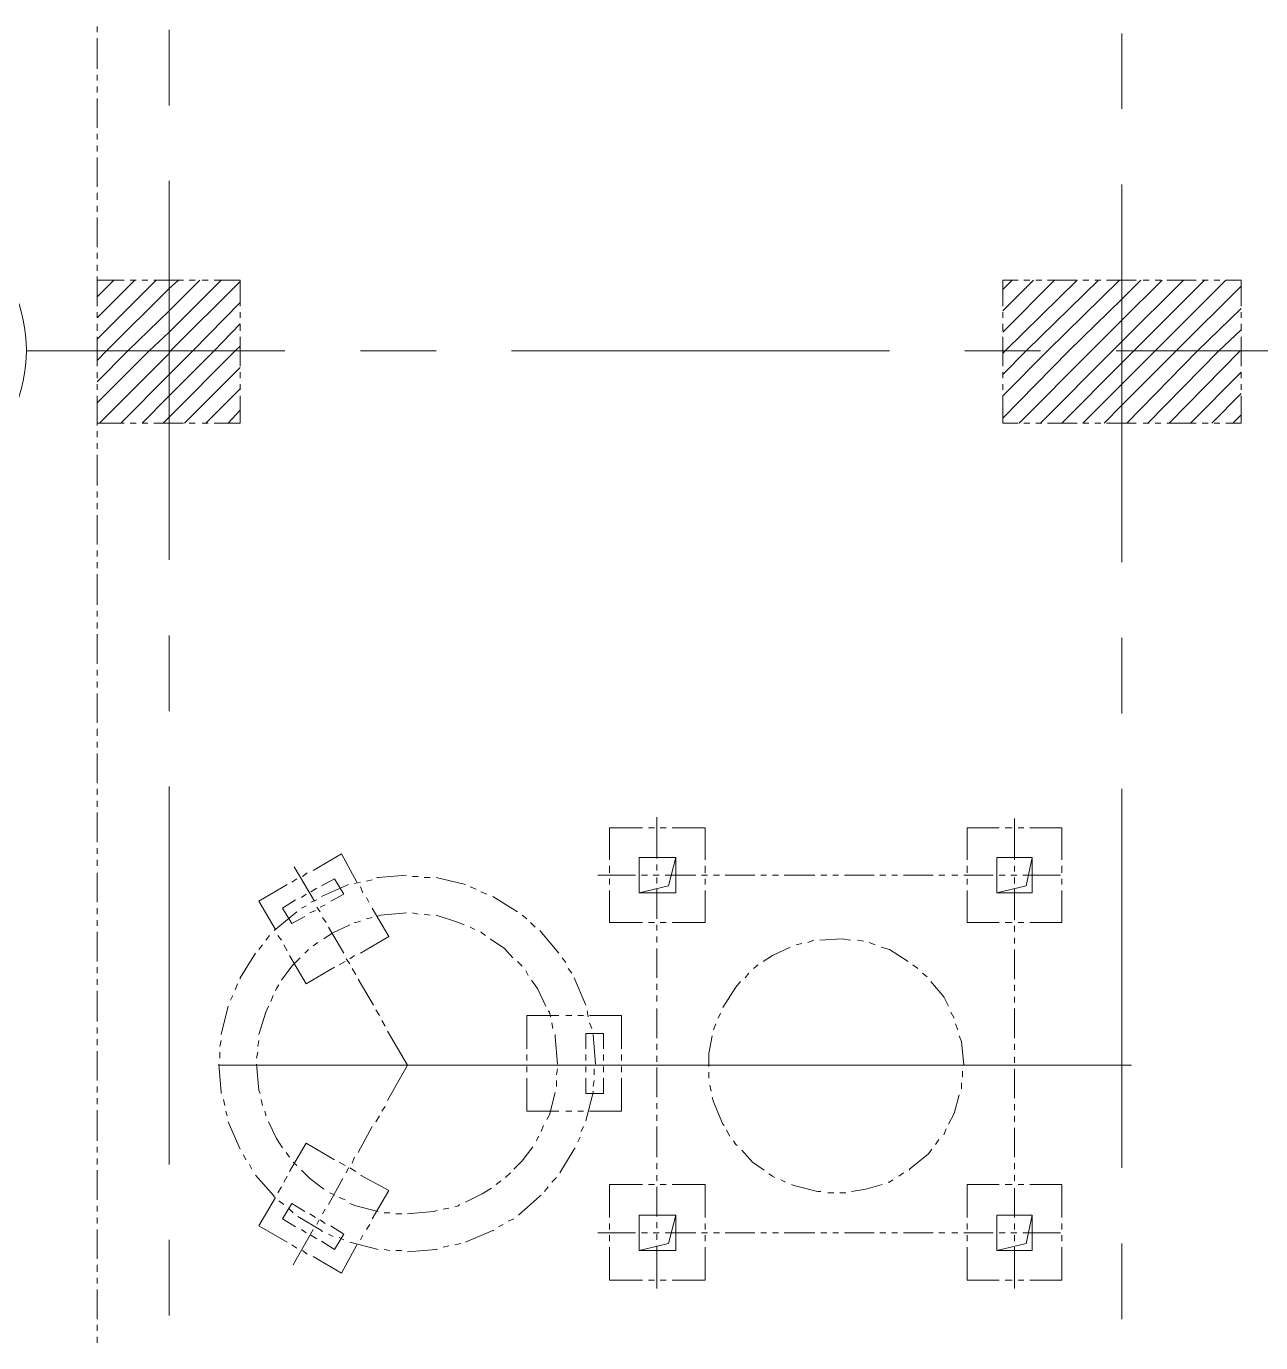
# Model space of a CAD drawing. Header units: millimetres. Extents: x 29 to 95071, y 20 to 67221.
# Drawn here: x 39429 to 44611, y 42021 to 47548 of the extents above; entities that cross this region are included whole.
import ezdxf

# ---------------------------------------------------------------- set-up
doc = ezdxf.new("R2010")
doc.units = ezdxf.units.MM

msp = doc.modelspace()

# ---------------------------------------------------------------- linework, layer by layer
at = {"color": 7, "lineweight": 0}
for points in [[(39726, 47523.3), (39726, 47548)], [(40028.4, 47216), (40028.4, 47533.2)], [(39726, 47369.6), (39726, 47498.5)], [(44028.3, 47201.1), (44028.3, 47518.3)], [(39726, 47320), (39726, 47344.8)], [(39726, 47270.5), (39726, 47295.3)], [(39726, 47121.8), (39726, 47245.7)], [(39726, 47072.2), (39726, 47097)], [(39726, 47022.7), (39726, 47047.4)], [(39726, 46874), (39726, 46997.9)], [(40028.4, 45307.7), (40028.4, 46898.7)], [(44028.3, 45297.8), (44028.3, 46883.9)], [(39726, 46819.4), (39726, 46849.2)], [(39726, 46769.9), (39726, 46794.6)], [(39726, 46621.2), (39726, 46745.1)], [(39726, 46571.6), (39726, 46596.4)], [(39726, 46522), (39726, 46546.8)], [(39726, 46373.3), (39726, 46497.3)], [(39840, 46482.4), (39726, 46482.4), (39726, 46373.3)], [(39726, 46413), (39795.4, 46482.4)], [(39726, 46323.8), (39884.7, 46482.4)], [(39726, 46234.6), (39973.9, 46482.4)], [(39726, 46145.3), (39765.7, 46185), (40028.4, 46447.7), (40068, 46482.4)], [(39726, 46056.1), (39854.9, 46185), (40028.4, 46353.5), (40157.3, 46482.4)], [(39726, 45966.9), (39944.1, 46185), (40028.4, 46264.3), (40246.5, 46482.4)], [(39889.6, 46482.4), (39864.8, 46482.4)], [(39939.2, 46482.4), (39914.4, 46482.4)], [(40087.9, 46482.4), (39964, 46482.4)], [(40137.4, 46482.4), (40112.7, 46482.4)], [(40192, 46482.4), (40167.2, 46482.4)], [(40325.8, 46373.3), (40325.8, 46482.4), (40216.7, 46482.4)], [(43592.2, 46482.4), (43527.7, 46482.4), (43527.7, 46373.3)], [(43527.7, 46442.7), (43567.4, 46482.4)], [(43527.7, 46353.5), (43656.6, 46482.4)], [(43527.7, 46264.3), (43745.8, 46482.4)], [(43527.7, 46175.1), (43537.6, 46185), (43840, 46482.4)], [(43527.7, 46085.9), (43626.8, 46185), (43929.2, 46482.4)], [(43527.7, 45996.6), (43716.1, 46185), (44018.4, 46482.4)], [(43527.7, 45902.5), (43805.3, 46185), (44028.3, 46403.1), (44107.6, 46482.4)], [(43597.1, 45882.6), (43899.5, 46185), (44028.3, 46313.9), (44196.8, 46482.4)], [(43641.7, 46482.4), (43616.9, 46482.4)], [(43691.3, 46482.4), (43666.5, 46482.4)], [(43686.3, 45882.6), (43988.7, 46185), (44028.3, 46224.6), (44286.1, 46482.4)], [(43840, 46482.4), (43716.1, 46482.4)], [(43775.5, 45882.6), (44028.3, 46135.4), (44077.9, 46185), (44375.3, 46482.4)], [(43889.5, 46482.4), (43864.8, 46482.4)], [(43864.8, 45882.6), (44028.3, 46046.2), (44167.1, 46185), (44464.5, 46482.4)], [(43939.1, 46482.4), (43914.3, 46482.4)], [(44087.8, 46482.4), (43963.9, 46482.4)], [(44142.3, 46482.4), (44117.5, 46482.4)], [(44191.9, 46482.4), (44167.1, 46482.4)], [(44340.6, 46482.4), (44216.7, 46482.4)], [(44390.2, 46482.4), (44365.4, 46482.4)], [(44439.7, 46482.4), (44414.9, 46482.4)], [(44528.9, 46373.3), (44528.9, 46482.4), (44464.5, 46482.4)], [(39736, 45882.6), (40028.4, 46175.1), (40033.4, 46185), (40325.8, 46477.4)], [(43954, 45882.6), (44028.3, 45957), (44256.3, 46185), (44528.9, 46457.6)], [(39825.2, 45882.6), (40028.4, 46085.9), (40127.5, 46185), (40325.8, 46388.2)], [(39726, 46348.6), (39726, 46323.8)], [(39726, 46323.8), (39726, 46348.6)], [(40325.8, 46323.8), (40325.8, 46348.6)], [(43527.7, 46348.6), (43527.7, 46323.8)], [(44048.2, 45882.6), (44345.5, 46185), (44528.9, 46363.4)], [(44528.9, 46323.8), (44528.9, 46348.6)], [(39726, 46299), (39726, 46269.3)], [(39726, 46269.3), (39726, 46299)], [(39914.4, 45882.6), (40028.4, 45996.6), (40216.7, 46185), (40325.8, 46299)], [(40325.8, 46269.3), (40325.8, 46299)], [(43527.7, 46299), (43527.7, 46269.3)], [(44137.4, 45882.6), (44434.8, 46185), (44528.9, 46274.2)], [(44528.9, 46269.3), (44528.9, 46299)], [(39726, 46244.5), (39726, 46120.6)], [(39726, 46120.6), (39726, 46244.5)], [(40003.6, 45882.6), (40028.4, 45907.4), (40306, 46185), (40325.8, 46204.8)], [(40325.8, 46120.6), (40325.8, 46244.5)], [(43527.7, 46244.5), (43527.7, 46120.6)], [(44528.9, 46120.6), (44528.9, 46244.5)], [(40514.1, 46185), (39428.7, 46185)], [(41148.6, 46185), (40831.4, 46185)], [(43051.9, 46185), (41465.8, 46185)], [(43686.3, 46185), (43369.1, 46185)], [(45594.6, 46185), (44003.5, 46185)], [(44226.6, 45882.6), (44524, 46185), (44528.9, 46185)], [(39726, 46095.8), (39726, 46071)], [(39726, 46071), (39726, 46095.8)], [(40092.8, 45882.6), (40325.8, 46115.6)], [(40325.8, 46071), (40325.8, 46095.8)], [(43527.7, 46095.8), (43527.7, 46071)], [(44315.8, 45882.6), (44528.9, 46095.8)], [(44528.9, 46071), (44528.9, 46095.8)], [(39726, 46046.2), (39726, 46021.4)], [(39726, 46021.4), (39726, 46046.2)], [(40325.8, 46021.4), (40325.8, 46046.2)], [(43527.7, 46046.2), (43527.7, 46021.4)], [(44528.9, 46021.4), (44528.9, 46046.2)], [(39726, 45996.6), (39726, 45882.6), (39840, 45882.6)], [(39726, 45872.7), (39726, 45996.6)], [(40182, 45882.6), (40325.8, 46026.4)], [(40325.8, 45882.6), (40325.8, 45996.6)], [(43527.7, 45996.6), (43527.7, 45882.6), (43592.2, 45882.6)], [(44405, 45882.6), (44528.9, 46006.6)], [(44528.9, 45882.6), (44528.9, 45996.6)], [(40276.2, 45882.6), (40325.8, 45937.2)], [(39864.8, 45882.6), (39889.6, 45882.6)], [(39914.4, 45882.6), (39939.2, 45882.6)], [(39964, 45882.6), (40087.9, 45882.6)], [(40112.7, 45882.6), (40137.4, 45882.6)], [(40167.2, 45882.6), (40192, 45882.6)], [(40216.7, 45882.6), (40325.8, 45882.6)], [(43616.9, 45882.6), (43641.7, 45882.6)], [(43666.5, 45882.6), (43691.3, 45882.6)], [(43716.1, 45882.6), (43840, 45882.6)], [(43864.8, 45882.6), (43889.5, 45882.6)], [(43914.3, 45882.6), (43939.1, 45882.6)], [(43963.9, 45882.6), (44087.8, 45882.6)], [(44117.5, 45882.6), (44142.3, 45882.6)], [(44167.1, 45882.6), (44191.9, 45882.6)], [(44216.7, 45882.6), (44340.6, 45882.6)], [(44365.4, 45882.6), (44390.2, 45882.6)], [(44414.9, 45882.6), (44439.7, 45882.6)], [(44464.5, 45882.6), (44528.9, 45882.6)], [(44494.2, 45882.6), (44528.9, 45917.3)], [(39726, 45823.2), (39726, 45847.9)], [(39726, 45773.6), (39726, 45798.4)], [(39726, 45619.9), (39726, 45748.8)], [(39726, 45570.4), (39726, 45595.2)], [(39726, 45520.8), (39726, 45545.6)], [(39726, 45372.1), (39726, 45496)], [(39726, 45322.6), (39726, 45347.3)], [(39726, 45273), (39726, 45297.8)], [(39726, 45119.3), (39726, 45248.2)], [(39726, 45069.8), (39726, 45094.6)], [(39726, 45020.2), (39726, 45045)], [(39726, 44871.5), (39726, 44995.4)], [(40028.4, 44673.2), (40028.4, 44990.5)], [(44028.3, 44663.3), (44028.3, 44980.6)], [(39726, 44821.9), (39726, 44846.7)], [(39726, 44772.4), (39726, 44797.2)], [(39726, 44623.7), (39726, 44747.6)], [(39726, 44569.2), (39726, 44598.9)], [(39726, 44519.6), (39726, 44544.4)], [(39726, 44370.9), (39726, 44494.8)], [(39726, 44321.3), (39726, 44346.1)], [(40028.4, 42769.9), (40028.4, 44356)], [(44028.3, 42755.1), (44028.3, 44346.1)], [(39726, 44271.8), (39726, 44296.6)], [(39726, 44123.1), (39726, 44247)], [(42075.4, 44053.7), (42075.4, 44227.2)], [(43577.3, 44048.7), (43577.3, 44222.2)], [(42016, 44182.6), (41877.2, 44182.6)], [(41877.2, 44048.7), (41877.2, 44182.6)], [(42065.5, 44182.6), (42040.8, 44182.6)], [(42115.1, 44182.6), (42090.3, 44182.6)], [(42278.7, 44182.6), (42139.9, 44182.6)], [(42278.7, 44048.7), (42278.7, 44182.6)], [(43512.8, 44182.6), (43379, 44182.6)], [(43379, 44048.7), (43379, 44182.6)], [(43567.4, 44182.6), (43537.6, 44182.6)], [(43616.9, 44182.6), (43592.2, 44182.6)], [(43775.5, 44182.6), (43641.7, 44182.6)], [(43775.5, 44048.7), (43775.5, 44182.6)], [(39726, 44073.5), (39726, 44098.3)], [(39726, 44023.9), (39726, 44048.7)], [(40752.1, 44073.5), (40633.1, 44004.1)], [(40752.1, 44073.5), (40633.1, 44004.1)], [(40816.5, 43954.6), (40752.1, 44073.5)], [(42154.8, 43909.9), (42154.8, 44058.6), (42001.1, 44058.6), (42001.1, 43909.9)], [(42125, 43939.7), (42154.8, 44058.6)], [(43651.6, 44058.6), (43502.9, 44058.6)], [(43502.9, 43909.9), (43502.9, 44058.6)], [(43651.6, 43909.9), (43651.6, 44058.6), (43626.8, 43939.7)], [(39726, 43870.3), (39726, 43994.2)], [(40638.1, 43875.2), (40553.8, 44019)], [(40608.3, 43994.2), (40588.5, 43979.3)], [(40608.3, 43994.2), (40588.5, 43979.3)], [(41877.2, 43994.2), (41877.2, 44023.9)], [(42075.4, 44004.1), (42075.4, 44028.9)], [(42278.7, 43994.2), (42278.7, 44023.9)], [(43379, 43994.2), (43379, 44023.9)], [(43577.3, 43999.2), (43577.3, 44023.9)], [(43775.5, 43994.2), (43775.5, 44023.9)], [(40524.1, 43944.6), (40405.1, 43875.2)], [(40524.1, 43944.6), (40405.1, 43875.2)], [(40563.7, 43969.4), (40543.9, 43954.6)], [(40563.7, 43969.4), (40543.9, 43954.6)], [(40722.3, 43969.4), (40667.8, 43939.7)], [(40722.3, 43969.4), (40667.8, 43939.7)], [(40781.8, 43944.6), (40667.8, 43895.1)], [(40781.8, 43944.6), (40667.8, 43895.1)], [(40707.4, 43875.2), (40762, 43905), (40722.3, 43969.4)], [(40831.4, 43954.6), (40806.6, 43949.6)], [(40831.4, 43954.6), (40806.6, 43949.6)], [(40880.9, 43964.5), (40856.1, 43959.5)], [(40880.9, 43964.5), (40856.1, 43959.5)], [(41024.7, 43984.3), (40905.7, 43974.4), (40900.7, 43974.4)], [(41024.7, 43984.3), (40905.7, 43974.4), (40900.7, 43974.4)], [(41074.2, 43979.3), (41049.4, 43979.3)], [(41074.2, 43979.3), (41049.4, 43979.3)], [(41123.8, 43974.4), (41099, 43974.4)], [(41123.8, 43974.4), (41099, 43974.4)], [(41272.5, 43944.6), (41148.6, 43974.4)], [(41272.5, 43944.6), (41148.6, 43974.4)], [(41986.2, 43984.3), (41827.6, 43984.3)], [(41877.2, 43944.6), (41877.2, 43969.4)], [(42154.8, 43909.9), (42001.1, 43909.9), (42125, 43939.7)], [(42035.8, 43984.3), (42011, 43984.3)], [(42085.4, 43984.3), (42060.6, 43984.3)], [(42075.4, 43949.6), (42075.4, 43974.4)], [(42239, 43984.3), (42110.1, 43984.3)], [(42288.6, 43984.3), (42263.8, 43984.3)], [(42278.7, 43944.6), (42278.7, 43969.4)], [(42338.1, 43984.3), (42313.4, 43984.3)], [(42486.8, 43984.3), (42362.9, 43984.3)], [(42536.4, 43984.3), (42511.6, 43984.3)], [(42586, 43984.3), (42561.2, 43984.3)], [(42739.6, 43984.3), (42610.8, 43984.3)], [(42789.2, 43984.3), (42764.4, 43984.3)], [(42838.8, 43984.3), (42814, 43984.3)], [(42987.5, 43984.3), (42863.5, 43984.3)], [(43037, 43984.3), (43012.2, 43984.3)], [(43086.6, 43984.3), (43061.8, 43984.3)], [(43235.3, 43984.3), (43111.4, 43984.3)], [(43284.8, 43984.3), (43260.1, 43984.3)], [(43339.4, 43984.3), (43314.6, 43984.3)], [(43488.1, 43984.3), (43364.2, 43984.3)], [(43379, 43944.6), (43379, 43969.4)], [(43651.6, 43909.9), (43502.9, 43909.9), (43626.8, 43939.7)], [(43537.6, 43984.3), (43512.8, 43984.3)], [(43587.2, 43984.3), (43562.4, 43984.3)], [(43577.3, 43949.6), (43577.3, 43974.4)], [(43770.6, 43984.3), (43612, 43984.3)], [(43775.5, 43944.6), (43775.5, 43969.4)], [(40603.4, 43905), (40583.5, 43890.1)], [(40603.4, 43905), (40583.5, 43890.1)], [(40648, 43929.8), (40623.2, 43914.9)], [(40648, 43929.8), (40623.2, 43914.9)], [(40762, 43905), (40707.4, 43875.2)], [(40841.3, 43909.9), (40831.4, 43934.7)], [(40866.1, 43870.3), (40856.1, 43890.1)], [(41317.1, 43924.8), (41292.3, 43934.7)], [(41317.1, 43924.8), (41292.3, 43934.7)], [(41361.7, 43905), (41336.9, 43914.9)], [(41361.7, 43905), (41336.9, 43914.9)], [(41490.6, 43830.6), (41386.5, 43895.1)], [(41490.6, 43830.6), (41386.5, 43895.1)], [(41877.2, 43786), (41877.2, 43919.9)], [(42075.4, 43800.9), (42075.4, 43924.8)], [(42278.7, 43786), (42278.7, 43919.9)], [(43379, 43786), (43379, 43919.9)], [(43577.3, 43795.9), (43577.3, 43924.8)], [(43775.5, 43786), (43775.5, 43919.9)], [(39726, 43820.7), (39726, 43845.5)], [(40474.5, 43756.3), (40405.1, 43875.2)], [(40563.7, 43830.6), (40469.5, 43751.3)], [(40563.7, 43830.6), (40469.5, 43751.3)], [(40558.7, 43880.2), (40504.2, 43845.5)], [(40558.7, 43880.2), (40504.2, 43845.5), (40543.9, 43781.1), (40504.2, 43845.5)], [(40603.4, 43855.4), (40583.5, 43845.5)], [(40603.4, 43855.4), (40583.5, 43845.5)], [(40643, 43835.6), (40618.2, 43825.7)], [(40643, 43835.6), (40618.2, 43825.7)], [(40648, 43880.2), (40623.2, 43870.3)], [(40648, 43880.2), (40623.2, 43870.3)], [(40662.8, 43830.6), (40648, 43850.5)], [(40682.7, 43860.4), (40662.8, 43850.5)], [(40682.7, 43860.4), (40662.8, 43850.5)], [(40950.3, 43726.5), (40880.9, 43845.5)], [(41024.7, 43825.7), (40915.6, 43815.8), (40900.7, 43810.8)], [(41074.2, 43820.7), (41049.4, 43825.7)], [(39726, 43771.2), (39726, 43795.9)], [(40598.4, 43810.8), (40543.9, 43781.1)], [(40598.4, 43810.8), (40543.9, 43781.1)], [(40687.6, 43786), (40672.7, 43805.9)], [(40786.7, 43776.1), (40712.4, 43741.4), (40677.7, 43716.6)], [(40831.4, 43791), (40811.5, 43786), (40806.6, 43786)], [(40880.9, 43805.9), (40856.1, 43800.9)], [(41123.8, 43815.8), (41099, 43820.7)], [(41267.5, 43776.1), (41242.7, 43786), (41148.6, 43815.8)], [(41530.2, 43800.9), (41510.4, 43815.8)], [(41530.2, 43800.9), (41510.4, 43815.8)], [(41564.9, 43766.2), (41545.1, 43786)], [(41564.9, 43766.2), (41545.1, 43786)], [(42016, 43786), (41877.2, 43786)], [(42065.5, 43786), (42040.8, 43786)], [(42075.4, 43751.3), (42075.4, 43776.1)], [(42115.1, 43786), (42090.3, 43786)], [(42278.7, 43786), (42139.9, 43786)], [(43512.8, 43786), (43379, 43786)], [(43567.4, 43786), (43537.6, 43786)], [(43577.3, 43746.4), (43577.3, 43771.2)], [(43616.9, 43786), (43592.2, 43786)], [(43775.5, 43786), (43641.7, 43786)], [(39726, 43622.5), (39726, 43746.4)], [(40449.7, 43731.5), (40434.8, 43711.7)], [(40449.7, 43731.5), (40434.8, 43711.7)], [(40499.3, 43711.7), (40484.4, 43731.5)], [(40762, 43657.2), (40697.5, 43766.2)], [(40950.3, 43726.5), (40831.4, 43657.2)], [(41312.1, 43756.3), (41292.3, 43766.2)], [(41356.8, 43731.5), (41341.9, 43741.4), (41336.9, 43746.4)], [(41470.8, 43637.3), (41436.1, 43677), (41376.6, 43716.6)], [(41664.1, 43657.2), (41584.8, 43751.3)], [(41664.1, 43657.2), (41584.8, 43751.3)], [(42075.4, 43701.8), (42075.4, 43726.5)], [(42888.3, 43711.7), (42853.6, 43716.6), (42759.5, 43711.7)], [(43577.3, 43696.8), (43577.3, 43721.6)], [(40420, 43691.9), (40405.1, 43672)], [(40420, 43691.9), (40405.1, 43672)], [(40524.1, 43667.1), (40509.2, 43691.9)], [(40613.3, 43672), (40598.4, 43657.2)], [(40652.9, 43701.8), (40633.1, 43686.9)], [(42075.4, 43553.1), (42075.4, 43677)], [(42635.5, 43681.9), (42561.2, 43647.2), (42521.5, 43622.5)], [(42685.1, 43696.8), (42660.3, 43691.9)], [(42734.7, 43711.7), (42709.9, 43701.8)], [(42942.8, 43706.7), (42918.1, 43711.7)], [(42992.4, 43691.9), (42967.6, 43701.8)], [(43131.2, 43622.5), (43051.9, 43672), (43017.2, 43681.9)], [(43577.3, 43548.1), (43577.3, 43672)], [(40390.2, 43657.2), (40325.8, 43553.1), (40325.8, 43548.1)], [(40390.2, 43657.2), (40325.8, 43553.1), (40325.8, 43548.1)], [(40578.6, 43637.3), (40543.9, 43602.6), (40499.3, 43543.2)], [(40603.4, 43528.3), (40534, 43647.2)], [(40766.9, 43622.5), (40742.1, 43607.6)], [(40786.7, 43612.5), (40771.9, 43632.4)], [(40806.6, 43647.2), (40786.7, 43632.4)], [(41510.4, 43602.6), (41490.6, 43622.5)], [(41693.8, 43617.5), (41678.9, 43637.3)], [(41693.8, 43617.5), (41678.9, 43637.3)], [(42501.7, 43607.6), (42481.9, 43592.7)], [(43170.8, 43592.7), (43151, 43607.6)], [(39726, 43572.9), (39726, 43597.7)], [(40722.3, 43597.7), (40603.4, 43528.3)], [(40811.5, 43567.9), (40796.7, 43592.7)], [(41535.2, 43563), (41525.3, 43582.8)], [(41718.6, 43572.9), (41703.7, 43592.7)], [(41718.6, 43572.9), (41703.7, 43592.7)], [(41778.1, 43439.1), (41728.5, 43553.1)], [(41778.1, 43439.1), (41728.5, 43553.1)], [(42462.1, 43572.9), (42447.2, 43553.1)], [(43210.5, 43558), (43190.7, 43572.9)], [(39726, 43523.3), (39726, 43548.1)], [(39726, 43369.7), (39726, 43498.5)], [(40315.9, 43528.3), (40306, 43503.5)], [(40315.9, 43528.3), (40306, 43503.5)], [(40489.4, 43523.3), (40479.4, 43508.5), (40474.5, 43498.5)], [(40885.9, 43439.1), (40821.4, 43548.1)], [(41609.5, 43434.1), (41574.8, 43508.5), (41550.1, 43543.2)], [(42075.4, 43503.5), (42075.4, 43528.3)], [(42427.4, 43538.2), (42407.5, 43513.4), (42353, 43429.2)], [(43299.7, 43434.1), (43279.9, 43473.8), (43225.4, 43538.2)], [(43577.3, 43498.5), (43577.3, 43523.3)], [(40296.1, 43478.7), (40286.1, 43458.9)], [(40296.1, 43478.7), (40286.1, 43458.9)], [(40464.6, 43478.7), (40454.7, 43453.9)], [(42075.4, 43453.9), (42075.4, 43478.7)], [(43577.3, 43449), (43577.3, 43473.8)], [(40276.2, 43434.1), (40246.5, 43315.2)], [(40276.2, 43434.1), (40246.5, 43315.2)], [(40444.7, 43434.1), (40434.8, 43409.3), (40405.1, 43315.2)], [(40910.7, 43394.5), (40895.8, 43419.2)], [(41530.2, 43255.7), (41530.2, 43394.5)], [(41530.2, 43394.5), (41664.1, 43394.5)], [(41629.4, 43389.5), (41624.4, 43409.3), (41619.4, 43414.3)], [(41693.8, 43394.5), (41718.6, 43394.5)], [(41743.4, 43394.5), (41768.1, 43394.5)], [(41788, 43389.5), (41783, 43414.3)], [(41788, 43389.5), (41783, 43414.3)], [(41792.9, 43394.5), (41926.8, 43394.5)], [(41926.8, 43255.7), (41926.8, 43394.5)], [(42075.4, 43300.3), (42075.4, 43424.2)], [(42343.1, 43404.4), (42333.2, 43384.5)], [(43324.5, 43384.5), (43309.6, 43409.3)], [(43577.3, 43300.3), (43577.3, 43424.2)], [(39726, 43320.1), (39726, 43344.9)], [(40935.4, 43349.9), (40920.6, 43374.6)], [(41029.6, 43186.3), (40945.4, 43330)], [(41639.3, 43339.9), (41634.3, 43364.7)], [(41802.8, 43339.9), (41792.9, 43364.7)], [(41802.8, 43339.9), (41792.9, 43364.7)], [(42323.3, 43359.8), (42313.4, 43335)], [(43339.4, 43335), (43329.5, 43359.8)], [(39726, 43270.5), (39726, 43295.3)], [(40246.5, 43290.4), (40241.5, 43265.6)], [(40246.5, 43290.4), (40241.5, 43265.6)], [(40405.1, 43290.4), (40400.1, 43265.6)], [(41659.1, 43191.2), (41649.2, 43305.2), (41649.2, 43315.2)], [(41778.1, 43255.7), (41778.1, 43320.1)], [(41778.1, 43320.1), (41852.4, 43320.1)], [(41817.7, 43191.2), (41807.8, 43315.2)], [(41817.7, 43191.2), (41807.8, 43315.2)], [(41852.4, 43255.7), (41852.4, 43320.1)], [(42075.4, 43250.7), (42075.4, 43275.5)], [(42308.4, 43310.2), (42293.5, 43235.9), (42293.5, 43181.3)], [(43364.2, 43186.3), (43354.2, 43285.4), (43344.3, 43310.2)], [(43577.3, 43250.7), (43577.3, 43275.5)], [(39726, 43121.9), (39726, 43245.8)], [(40241.5, 43240.8), (40241.5, 43216)], [(40241.5, 43240.8), (40241.5, 43216)], [(40400.1, 43240.8), (40395.2, 43216)], [(41530.2, 43206.1), (41530.2, 43230.9)], [(41778.1, 43206.1), (41778.1, 43230.9)], [(41852.4, 43206.1), (41852.4, 43230.9)], [(41926.8, 43206.1), (41926.8, 43230.9)], [(42075.4, 43201.2), (42075.4, 43225.9)], [(43577.3, 43196.2), (43577.3, 43221)], [(40236.6, 43191.2), (40246.5, 43072.3), (40246.5, 43067.3)], [(40236.6, 43191.2), (40246.5, 43072.3), (40246.5, 43067.3)], [(44068, 43186.3), (40236.6, 43186.3)], [(40395.2, 43191.2), (40405.1, 43082.2), (40410.1, 43067.3)], [(41029.6, 43186.3), (40945.4, 43037.6)], [(41530.2, 43156.5), (41530.2, 43181.3)], [(41654.1, 43146.6), (41659.1, 43171.4)], [(41778.1, 43156.5), (41778.1, 43181.3)], [(41812.8, 43146.6), (41812.8, 43171.4)], [(41812.8, 43146.6), (41812.8, 43171.4)], [(41852.4, 43156.5), (41852.4, 43181.3)], [(41926.8, 43156.5), (41926.8, 43181.3)], [(42075.4, 43052.5), (42075.4, 43176.4)], [(43577.3, 43047.5), (43577.3, 43171.4)], [(41530.2, 42993), (41530.2, 43131.8)], [(41654.1, 43097.1), (41654.1, 43121.9)], [(41778.1, 43067.3), (41778.1, 43131.8)], [(41807.8, 43097.1), (41812.8, 43121.9)], [(41807.8, 43097.1), (41812.8, 43121.9)], [(41852.4, 43067.3), (41852.4, 43131.8)], [(41926.8, 42993), (41926.8, 43131.8)], [(42293.5, 43156.5), (42293.5, 43131.8)], [(43354.2, 43087.2), (43354.2, 43111.9)], [(43359.2, 43136.7), (43359.2, 43161.5)], [(39726, 43072.3), (39726, 43097.1)], [(41614.5, 42958.3), (41624.4, 42978.1), (41649.2, 43072.3)], [(41778.1, 42953.3), (41807.8, 43072.3), (41807.8, 43077.2)], [(41778.1, 42953.3), (41807.8, 43072.3), (41807.8, 43077.2)], [(42298.5, 43102), (42303.5, 43077.2)], [(42308.4, 43052.5), (42313.4, 43032.6), (42353, 42938.5), (42358, 42933.5)], [(43299.7, 42938.5), (43324.5, 42983.1), (43344.3, 43062.4)], [(39726, 43022.7), (39726, 43047.5)], [(39726, 42869.1), (39726, 42997.9)], [(40256.4, 43042.5), (40261.4, 43017.8)], [(40256.4, 43042.5), (40261.4, 43017.8)], [(40415, 43042.5), (40420, 43017.8)], [(40935.4, 43012.8), (40920.6, 42993)], [(42075.4, 43002.9), (42075.4, 43027.7)], [(43577.3, 42997.9), (43577.3, 43022.7)], [(40266.3, 42993), (40271.3, 42973.2)], [(40266.3, 42993), (40271.3, 42973.2)], [(40276.2, 42948.4), (40325.8, 42834.4)], [(40276.2, 42948.4), (40325.8, 42834.4)], [(40429.9, 42993), (40434.8, 42978.1), (40434.8, 42973.2)], [(40444.7, 42948.4), (40479.4, 42879), (40504.2, 42839.3)], [(40910.7, 42973.2), (40895.8, 42948.4)], [(41530.2, 42993), (41664.1, 42993)], [(41693.8, 42993), (41718.6, 42993)], [(41743.4, 42993), (41768.1, 42993)], [(41792.9, 42993), (41926.8, 42993)], [(42075.4, 42953.3), (42075.4, 42978.1)], [(43577.3, 42948.4), (43577.3, 42973.2)], [(40880.9, 42928.5), (40821.4, 42819.5)], [(41569.9, 42869.1), (41574.8, 42879), (41579.8, 42888.9)], [(41589.7, 42908.7), (41599.6, 42933.5)], [(41758.2, 42908.7), (41768.1, 42928.5)], [(41758.2, 42908.7), (41768.1, 42928.5)], [(42075.4, 42799.7), (42075.4, 42928.5)], [(42367.9, 42913.7), (42382.8, 42888.9)], [(43279.9, 42893.9), (43289.8, 42918.6)], [(43577.3, 42799.7), (43577.3, 42923.6)], [(39726, 42819.5), (39726, 42844.3)], [(40603.4, 42859.2), (40534, 42740.2)], [(40603.4, 42859.2), (40534, 42740.2)], [(40603.4, 42859.2), (40722.3, 42789.8)], [(41475.7, 42750.1), (41510.4, 42784.8), (41555, 42844.3)], [(41669, 42735.2), (41728.5, 42834.4), (41733.4, 42839.3)], [(41669, 42735.2), (41728.5, 42834.4), (41733.4, 42839.3)], [(41743.4, 42864.1), (41753.3, 42883.9)], [(41743.4, 42864.1), (41753.3, 42883.9)], [(42397.6, 42869.1), (42407.5, 42854.2), (42412.5, 42849.2)], [(43136.1, 42745.2), (43136.1, 42750.1), (43215.5, 42814.5), (43230.3, 42834.4)], [(43245.2, 42854.2), (43260.1, 42874)], [(39726, 42769.9), (39726, 42794.7)], [(40340.7, 42809.6), (40350.6, 42789.8)], [(40340.7, 42809.6), (40350.6, 42789.8)], [(40519.1, 42819.5), (40534, 42799.7)], [(40548.8, 42779.8), (40563.7, 42765)], [(40742.1, 42779.8), (40766.9, 42765)], [(40806.6, 42799.7), (40796.7, 42774.9)], [(42432.3, 42829.4), (42476.9, 42779.8), (42526.5, 42745.2)], [(39726, 42621.2), (39726, 42745.2)], [(40365.4, 42769.9), (40375.4, 42750.1)], [(40365.4, 42769.9), (40375.4, 42750.1)], [(40390.2, 42725.3), (40469.5, 42636.1), (40469.5, 42631.2)], [(40390.2, 42725.3), (40469.5, 42636.1), (40469.5, 42631.2)], [(40524.1, 42720.4), (40509.2, 42695.6)], [(40524.1, 42720.4), (40509.2, 42695.6)], [(40583.5, 42745.2), (40618.2, 42710.5), (40677.7, 42665.8)], [(40781.8, 42755.1), (40771.9, 42735.2)], [(40786.7, 42755.1), (40811.5, 42740.2)], [(40831.4, 42725.3), (40950.3, 42660.9)], [(41441, 42715.4), (41460.8, 42735.2)], [(42075.4, 42750.1), (42075.4, 42774.9)], [(42075.4, 42700.5), (42075.4, 42725.3)], [(42546.3, 42730.3), (42561.2, 42720.4), (42571.1, 42715.4)], [(43091.5, 42720.4), (43111.4, 42735.2)], [(43577.3, 42750.1), (43577.3, 42774.9)], [(43577.3, 42700.5), (43577.3, 42725.3)], [(40499.3, 42675.8), (40484.4, 42651)], [(40499.3, 42675.8), (40484.4, 42651)], [(40757, 42710.5), (40697.5, 42601.4)], [(41272.5, 42611.3), (41341.9, 42646), (41381.5, 42670.8)], [(41401.4, 42685.7), (41421.2, 42700.5)], [(41604.6, 42655.9), (41619.4, 42675.8)], [(41604.6, 42655.9), (41619.4, 42675.8)], [(41634.3, 42695.6), (41654.1, 42715.4)], [(41634.3, 42695.6), (41654.1, 42715.4)], [(41877.2, 42546.9), (41877.2, 42685.7)], [(42016, 42685.7), (41877.2, 42685.7)], [(42065.5, 42685.7), (42040.8, 42685.7)], [(42075.4, 42551.8), (42075.4, 42675.8)], [(42115.1, 42685.7), (42090.3, 42685.7)], [(42278.7, 42685.7), (42139.9, 42685.7)], [(42278.7, 42546.9), (42278.7, 42685.7)], [(42595.9, 42705.5), (42615.7, 42695.6)], [(42640.5, 42685.7), (42650.4, 42680.7), (42749.5, 42655.9), (42764.4, 42655.9)], [(42893.3, 42655.9), (42952.8, 42665.8), (43022.1, 42685.7)], [(43046.9, 42695.6), (43051.9, 42695.6), (43066.8, 42705.5)], [(43512.8, 42685.7), (43379, 42685.7)], [(43379, 42546.9), (43379, 42685.7)], [(43567.4, 42685.7), (43537.6, 42685.7)], [(43577.3, 42546.9), (43577.3, 42670.8)], [(43616.9, 42685.7), (43592.2, 42685.7)], [(43775.5, 42685.7), (43641.7, 42685.7)], [(43775.5, 42546.9), (43775.5, 42685.7)], [(40474.5, 42631.2), (40405.1, 42512.2)], [(40474.5, 42631.2), (40405.1, 42512.2)], [(40489.4, 42616.3), (40509.2, 42601.4)], [(40489.4, 42616.3), (40509.2, 42601.4)], [(40702.5, 42651), (40712.4, 42646), (40722.3, 42641.1)], [(40742.1, 42631.2), (40766.9, 42621.2)], [(40950.3, 42660.9), (40880.9, 42541.9)], [(41495.5, 42556.8), (41584.8, 42636.1), (41589.7, 42641.1)], [(41495.5, 42556.8), (41584.8, 42636.1), (41589.7, 42641.1)], [(42794.1, 42651), (42818.9, 42651)], [(42843.7, 42651), (42853.6, 42651), (42868.5, 42651)], [(39726, 42571.7), (39726, 42596.5)], [(40529, 42586.5), (40548.8, 42566.7)], [(40529, 42586.5), (40548.8, 42566.7)], [(40543.9, 42606.4), (40598.4, 42571.7)], [(40543.9, 42606.4), (40598.4, 42571.7)], [(40618.2, 42561.8), (40643, 42546.9)], [(40618.2, 42561.8), (40643, 42546.9)], [(40682.7, 42581.6), (40672.7, 42561.8)], [(40786.7, 42606.4), (40811.5, 42596.5), (40905.7, 42571.7)], [(40930.5, 42566.7), (40955.3, 42566.7)], [(40980.1, 42561.8), (41004.8, 42561.8)], [(41029.6, 42561.8), (41138.7, 42571.7), (41153.5, 42576.6)], [(41178.3, 42581.6), (41203.1, 42586.5)], [(41227.9, 42591.5), (41242.7, 42596.5), (41247.7, 42601.4)], [(42001.1, 42408.1), (42001.1, 42556.8)], [(42154.8, 42556.8), (42001.1, 42556.8)], [(43651.6, 42556.8), (43502.9, 42556.8)], [(43502.9, 42408.1), (43502.9, 42556.8)], [(43651.6, 42408.1), (43651.6, 42556.8), (43626.8, 42437.8)], [(39726, 42522.1), (39726, 42546.9)], [(40405.1, 42512.2), (40524.1, 42442.8)], [(40405.1, 42512.2), (40524.1, 42442.8)], [(40504.2, 42541.9), (40558.7, 42507.2)], [(40504.2, 42541.9), (40558.7, 42507.2)], [(40568.7, 42551.8), (40667.8, 42492.4), (40672.7, 42487.4)], [(40568.7, 42551.8), (40667.8, 42492.4), (40672.7, 42487.4)], [(40657.9, 42537), (40648, 42517.2)], [(40662.8, 42537), (40682.7, 42522.1)], [(40662.8, 42537), (40682.7, 42522.1)], [(40707.4, 42512.2), (40762, 42477.5)], [(40707.4, 42512.2), (40762, 42477.5)], [(40871, 42517.2), (40856.1, 42497.3)], [(41411.3, 42507.2), (41431.1, 42517.2)], [(41411.3, 42507.2), (41431.1, 42517.2)], [(41450.9, 42532), (41475.7, 42541.9)], [(41450.9, 42532), (41475.7, 42541.9)], [(41877.2, 42497.3), (41877.2, 42522.1)], [(42075.4, 42502.3), (42075.4, 42527.1)], [(42278.7, 42497.3), (42278.7, 42522.1)], [(43379, 42497.3), (43379, 42522.1)], [(43577.3, 42497.3), (43577.3, 42522.1)], [(43775.5, 42497.3), (43775.5, 42522.1)], [(39726, 42373.4), (39726, 42497.3)], [(40028.4, 42135.5), (40028.4, 42452.7)], [(40633.1, 42497.3), (40548.8, 42348.6)], [(40583.5, 42497.3), (40603.4, 42482.5)], [(40583.5, 42497.3), (40603.4, 42482.5)], [(40623.2, 42472.5), (40648, 42457.7)], [(40623.2, 42472.5), (40648, 42457.7)], [(40667.8, 42447.8), (40722.3, 42413.1)], [(40667.8, 42447.8), (40722.3, 42413.1)], [(40697.5, 42477.5), (40717.4, 42467.6)], [(40697.5, 42477.5), (40717.4, 42467.6)], [(40762, 42477.5), (40722.3, 42413.1)], [(40742.1, 42462.6), (40762, 42452.7)], [(40742.1, 42462.6), (40762, 42452.7)], [(40841.3, 42472.5), (40831.4, 42452.7)], [(41272.5, 42442.8), (41386.5, 42492.4), (41391.4, 42492.4)], [(41272.5, 42442.8), (41386.5, 42492.4), (41391.4, 42492.4)], [(41986.2, 42482.5), (41827.6, 42482.5)], [(41877.2, 42447.8), (41877.2, 42472.5)], [(42035.8, 42482.5), (42011, 42482.5)], [(42085.4, 42482.5), (42060.6, 42482.5)], [(42075.4, 42452.7), (42075.4, 42477.5)], [(42239, 42482.5), (42110.1, 42482.5)], [(42288.6, 42482.5), (42263.8, 42482.5)], [(42278.7, 42447.8), (42278.7, 42472.5)], [(42338.1, 42482.5), (42313.4, 42482.5)], [(42486.8, 42482.5), (42362.9, 42482.5)], [(42536.4, 42482.5), (42511.6, 42482.5)], [(42586, 42482.5), (42561.2, 42482.5)], [(42739.6, 42482.5), (42610.8, 42482.5)], [(42789.2, 42482.5), (42764.4, 42482.5)], [(42838.8, 42482.5), (42814, 42482.5)], [(42987.5, 42482.5), (42863.5, 42482.5)], [(43037, 42482.5), (43012.2, 42482.5)], [(43086.6, 42482.5), (43061.8, 42482.5)], [(43235.3, 42482.5), (43111.4, 42482.5)], [(43284.8, 42482.5), (43260.1, 42482.5)], [(43339.4, 42482.5), (43314.6, 42482.5)], [(43488.1, 42482.5), (43364.2, 42482.5)], [(43379, 42447.8), (43379, 42472.5)], [(43537.6, 42482.5), (43512.8, 42482.5)], [(43587.2, 42482.5), (43562.4, 42482.5)], [(43577.3, 42447.8), (43577.3, 42472.5)], [(43770.6, 42482.5), (43612, 42482.5)], [(43775.5, 42447.8), (43775.5, 42472.5)], [(40543.9, 42432.9), (40563.7, 42418)], [(40543.9, 42432.9), (40563.7, 42418)], [(40588.5, 42408.1), (40608.3, 42393.2)], [(40588.5, 42408.1), (40608.3, 42393.2)], [(40816.5, 42432.9), (40752.1, 42313.9)], [(40786.7, 42442.8), (40905.7, 42413.1)], [(40786.7, 42442.8), (40905.7, 42413.1)], [(40930.5, 42413.1), (40955.3, 42408.1)], [(40930.5, 42413.1), (40955.3, 42408.1)], [(40980.1, 42408.1), (41004.8, 42408.1)], [(40980.1, 42408.1), (41004.8, 42408.1)], [(41029.6, 42403.2), (41148.6, 42413.1), (41153.5, 42413.1)], [(41029.6, 42403.2), (41148.6, 42413.1), (41153.5, 42413.1)], [(41178.3, 42423), (41203.1, 42427.9)], [(41178.3, 42423), (41203.1, 42427.9)], [(41227.9, 42432.9), (41252.7, 42437.8)], [(41227.9, 42432.9), (41252.7, 42437.8)], [(41877.2, 42284.2), (41877.2, 42423)], [(42075.4, 42249.5), (42075.4, 42427.9)], [(42278.7, 42284.2), (42278.7, 42423)], [(43379, 42284.2), (43379, 42423)], [(43651.6, 42408.1), (43502.9, 42408.1), (43626.8, 42437.8)], [(43577.3, 42249.5), (43577.3, 42423)], [(43775.5, 42284.2), (43775.5, 42423)], [(44028.3, 42120.6), (44028.3, 42437.8)], [(39726, 42318.9), (39726, 42348.6)], [(40633.1, 42383.3), (40752.1, 42313.9)], [(40633.1, 42383.3), (40752.1, 42313.9)], [(39726, 42269.3), (39726, 42294.1)], [(42016, 42284.2), (41877.2, 42284.2)], [(42065.5, 42284.2), (42040.8, 42284.2)], [(42115.1, 42284.2), (42090.3, 42284.2)], [(42278.7, 42284.2), (42139.9, 42284.2)], [(43512.8, 42284.2), (43379, 42284.2)], [(43567.4, 42284.2), (43537.6, 42284.2)], [(43616.9, 42284.2), (43592.2, 42284.2)], [(43775.5, 42284.2), (43641.7, 42284.2)], [(39726, 42120.6), (39726, 42244.5)], [(39726, 42071.1), (39726, 42095.8)], [(39726, 42021.5), (39726, 42046.3)]]:
    msp.add_lwpolyline(points, dxfattribs=at)
for points in [[(41852.4, 43067.3), (41778.1, 43067.3)], [(40504.2, 42541.9), (40543.9, 42606.4)], [(42125, 42437.8), (42154.8, 42556.8), (42154.8, 42408.1), (42001.1, 42408.1)]]:
    msp.add_lwpolyline(points, close=True, dxfattribs=at)
msp.add_circle((38796.7, 46187.5), 632, dxfattribs=at)

doc.saveas('drawing.dxf')
